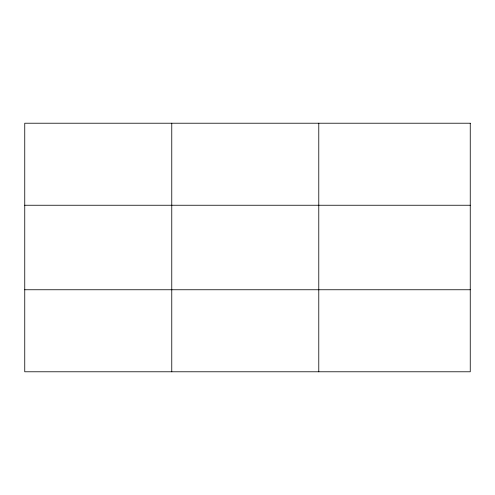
<?xml version="1.0" encoding="UTF-8"?>
<svg xmlns="http://www.w3.org/2000/svg" width="495" height="495" viewBox="0 0 495 495"><rect width="100%" height="100%" fill="white"/><g stroke="black" fill="none" stroke-linecap="round" stroke-linejoin="round"><path stroke-width="0.74" d="M171.765 123.218L171.765 371.782M318.78 123.218L318.78 371.782M24.75 205.246L470.25 205.246M24.75 289.754L470.25 289.754M470.25 123.218L470.25 371.782L24.75 371.782L24.75 123.218L470.25 123.218"/></g></svg>
